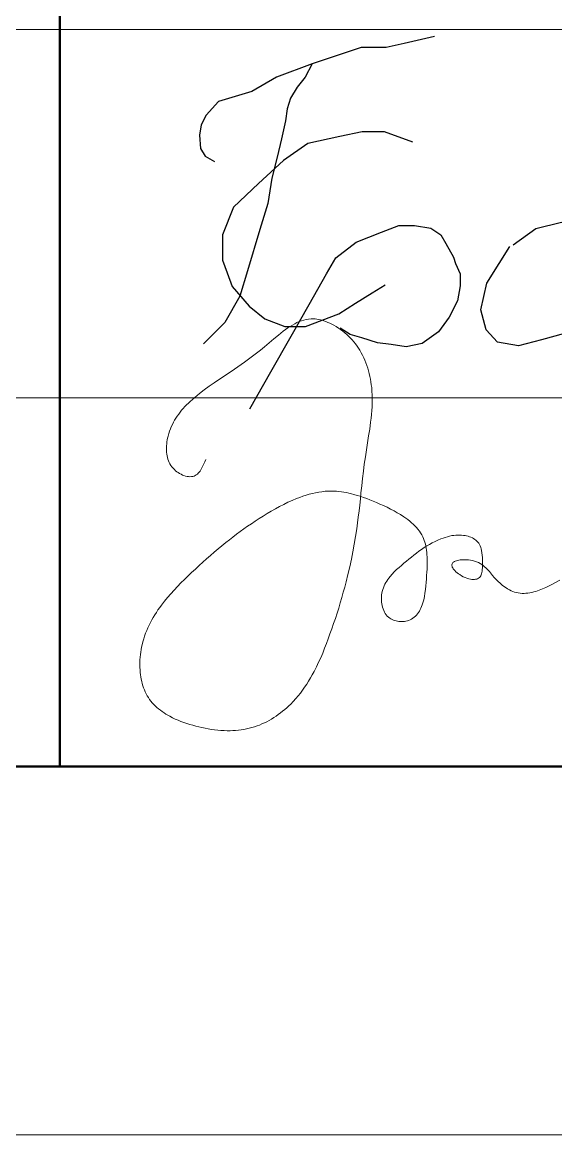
# Model space of a CAD drawing. Header units: millimetres. Extents: x 1949 to 134543, y 1145 to 48705.
# Drawn here: x 128523 to 128813, y 1145 to 1749 of the extents above; entities that cross this region are included whole.
import ezdxf

# ---------------------------------------------------------------- set-up
doc = ezdxf.new("R2010")
doc.units = ezdxf.units.MM
doc.layers.add('5', color=7, linetype='Continuous', lineweight=13)
doc.layers.add('STANDARD', color=18, linetype='Continuous', lineweight=25, true_color=0x000000)

# ---------------------------------------------------------------- blocks, each defined once
blk = doc.blocks.new('подпись Громов')
at = {"color": 0, "lineweight": 30, "ltscale": 1000}
for p, q in [((4.928, 4.827), (4.521, 4.736)), ((3.946, 4.683), (3.615, 4.571)), ((4.283, 4.683), (3.946, 4.683)), ((4.521, 4.736), (4.283, 4.683)), ((3.294, 4.462), (2.816, 4.287)), ((3.294, 4.462), (3.197, 4.287)), ((3.615, 4.571), (3.294, 4.462)), ((12.945, 4.235), (13.098, 4.328)), ((13.098, 4.328), (13.235, 4.361)), ((13.346, 4.346), (13.453, 4.29)), ((2.816, 4.287), (2.488, 4.092)), ((3.197, 4.287), (3.092, 4.153)), ((12.777, 4.134), (12.945, 4.235)), ((13.453, 4.29), (13.521, 4.234)), ((13.521, 4.234), (13.58, 4.117)), ((2.488, 4.092), (2.041, 3.96)), ((3.092, 4.153), (3.005, 4.005)), ((12.588, 3.864), (12.777, 4.134)), ((13.58, 4.117), (13.602, 3.995)), ((2.041, 3.96), (1.877, 3.777)), ((2.957, 3.864), (2.937, 3.7)), ((3.005, 4.005), (2.957, 3.864)), ((13.587, 3.868), (13.55, 3.732)), ((13.602, 3.995), (13.587, 3.868)), ((1.877, 3.777), (1.808, 3.648)), ((12.286, 3.435), (12.588, 3.864)), ((13.55, 3.732), (13.502, 3.584)), ((1.808, 3.648), (1.789, 3.509)), ((2.937, 3.7), (2.881, 3.462)), ((13.502, 3.584), (13.454, 3.45)), ((1.789, 3.509), (1.803, 3.332)), ((2.881, 3.462), (2.823, 3.218)), ((3.662, 3.491), (3.236, 3.398)), ((3.959, 3.556), (3.662, 3.491)), ((4.257, 3.556), (3.959, 3.556)), ((4.637, 3.415), (4.257, 3.556)), ((12.184, 3.034), (12.286, 3.435)), ((13.454, 3.45), (13.408, 3.278)), ((1.803, 3.332), (1.862, 3.232)), ((3.236, 3.398), (2.909, 3.171)), ((13.408, 3.278), (13.317, 2.992)), ((1.862, 3.232), (1.927, 3.195)), ((1.927, 3.195), (1.988, 3.159)), ((2.909, 3.171), (2.578, 2.863)), ((2.823, 3.218), (2.756, 2.936)), ((12.076, 2.714), (12.184, 3.034)), ((13.317, 2.992), (13.197, 2.728)), ((2.578, 2.863), (2.241, 2.548)), ((2.756, 2.936), (2.702, 2.598)), ((12.039, 2.456), (12.076, 2.714)), ((13.197, 2.728), (13.061, 2.49)), ((2.241, 2.548), (2.096, 2.181)), ((2.702, 2.598), (2.595, 2.248)), ((11.995, 2.113), (12.039, 2.456)), ((12.936, 2.39), (12.781, 2.178)), ((13.061, 2.49), (12.936, 2.39)), ((2.595, 2.248), (2.427, 1.7)), ((4.217, 2.213), (4.448, 2.303)), ((4.448, 2.303), (4.661, 2.303)), ((4.661, 2.303), (4.878, 2.268)), ((4.878, 2.268), (5.013, 2.181)), ((5.979, 2.044), (6.281, 2.263)), ((6.281, 2.263), (6.621, 2.347)), ((6.621, 2.347), (6.934, 2.273)), ((6.934, 2.273), (7.106, 2.086)), ((10.079, 2.117), (10.265, 2.286)), ((10.265, 2.286), (10.537, 2.286)), ((10.537, 2.286), (10.865, 2.217)), ((2.096, 2.181), (2.096, 1.84)), ((3.609, 1.873), (3.88, 2.083)), ((3.88, 2.083), (4.217, 2.213)), ((5.013, 2.181), (5.079, 2.062)), ((7.106, 2.086), (7.18, 1.868)), ((7.828, 2.003), (8.023, 2.212)), ((8.023, 2.212), (8.079, 0.723)), ((8.713, 1.858), (8.937, 2.11)), ((8.937, 2.11), (9.002, 0.313)), ((9.88, 1.936), (10.079, 2.117)), ((10.865, 2.217), (10.977, 2.041)), ((11.945, 1.897), (11.995, 2.113)), ((12.781, 2.178), (12.495, 1.926)), ((5.079, 2.062), (5.18, 1.881)), ((5.792, 1.798), (5.934, 2.022)), ((7.647, 1.808), (7.828, 2.003)), ((9.763, 1.531), (9.88, 1.936)), ((10.977, 2.041), (11.047, 1.724)), ((12.813, 2.073), (12.667, 2.053)), ((12.894, 2.073), (12.813, 2.073)), ((13.04, 2.036), (12.894, 2.073)), ((13.112, 1.978), (13.04, 2.036)), ((13.219, 1.893), (13.112, 1.978)), ((2.096, 1.84), (2.156, 1.673)), ((3.485, 1.656), (3.609, 1.873)), ((5.18, 1.881), (5.206, 1.797)), ((5.206, 1.797), (5.27, 1.656)), ((5.625, 1.532), (5.792, 1.798)), ((7.18, 1.868), (7.18, 1.56)), ((7.511, 1.505), (7.647, 1.808)), ((8.638, 1.528), (8.713, 1.858)), ((11.945, 1.627), (11.945, 1.897)), ((12.495, 1.926), (12.261, 1.721)), ((13.288, 1.782), (13.219, 1.893)), ((2.156, 1.673), (2.222, 1.49)), ((2.427, 1.7), (2.326, 1.358)), ((3.254, 1.249), (3.485, 1.656)), ((5.27, 1.656), (5.27, 1.496)), ((11.047, 1.724), (11.047, 1.443)), ((12.261, 1.721), (12.023, 1.448)), ((13.359, 1.667), (13.288, 1.782)), ((13.398, 1.557), (13.359, 1.667)), ((2.222, 1.49), (2.452, 1.225)), ((4.092, 1.403), (4.266, 1.512)), ((5.27, 1.496), (5.236, 1.297)), ((5.545, 1.179), (5.625, 1.532)), ((7.18, 1.56), (7.115, 1.286)), ((7.353, 1.151), (7.511, 1.505)), ((8.443, 1.151), (8.638, 1.528)), ((9.686, 1.267), (9.763, 1.531)), ((13.414, 1.46), (13.398, 1.557)), ((2.326, 1.358), (2.128, 1.01)), ((3.87, 1.264), (4.092, 1.403)), ((11.047, 1.443), (10.966, 1.177)), ((12.023, 1.448), (11.866, 1.268)), ((13.382, 1.32), (13.394, 1.375)), ((13.394, 1.375), (13.414, 1.46)), ((2.452, 1.225), (2.662, 1.055)), ((3.012, 0.825), (3.254, 1.249)), ((3.648, 1.125), (3.87, 1.264)), ((5.236, 1.297), (5.123, 1.079)), ((7.115, 1.286), (6.92, 1.011)), ((9.686, 0.951), (9.686, 1.267)), ((11.866, 1.268), (11.823, 1.121)), ((13.313, 1.126), (13.343, 1.206)), ((13.343, 1.206), (13.382, 1.32)), ((2.662, 1.055), (2.928, 0.953)), ((3.427, 1.04), (3.648, 1.125)), ((5.123, 1.079), (4.982, 0.883)), ((5.615, 0.909), (5.545, 1.179)), ((7.106, 0.853), (7.353, 1.151)), ((8.079, 0.723), (8.443, 1.151)), ((10.966, 1.177), (10.874, 1.005)), ((11.823, 1.121), (11.733, 0.973)), ((13.279, 1.039), (13.313, 1.126)), ((2.128, 1.01), (1.84, 0.722)), ((2.928, 0.953), (3.203, 0.953)), ((3.203, 0.953), (3.427, 1.04)), ((3.802, 0.847), (3.667, 0.932)), ((5.769, 0.746), (5.615, 0.909)), ((6.92, 1.011), (6.663, 0.862)), ((9.851, 0.763), (9.686, 0.951)), ((10.874, 1.005), (10.767, 0.846)), ((11.733, 0.973), (11.733, 0.876)), ((13.025, 0.805), (13.218, 0.952)), ((13.218, 0.952), (13.279, 1.039)), ((2.74, 0.347), (3.012, 0.825)), ((3.956, 0.801), (3.802, 0.847)), ((4.165, 0.738), (3.956, 0.801)), ((4.982, 0.883), (4.761, 0.727)), ((6.047, 0.694), (5.769, 0.746)), ((6.356, 0.778), (6.047, 0.694)), ((6.663, 0.862), (6.356, 0.778)), ((9.922, 0.645), (9.851, 0.763)), ((10.767, 0.846), (10.635, 0.693)), ((11.733, 0.876), (11.781, 0.735)), ((12.783, 0.723), (12.923, 0.77)), ((12.923, 0.77), (13.025, 0.805)), ((4.349, 0.713), (4.165, 0.738)), ((4.55, 0.685), (4.349, 0.713)), ((4.761, 0.727), (4.55, 0.685)), ((10.015, 0.598), (9.922, 0.645)), ((10.142, 0.576), (10.015, 0.598)), ((10.435, 0.618), (10.322, 0.576)), ((10.635, 0.693), (10.435, 0.618)), ((11.781, 0.735), (11.912, 0.673)), ((11.912, 0.673), (12.057, 0.629)), ((12.057, 0.629), (12.171, 0.61)), ((12.171, 0.61), (12.269, 0.61)), ((12.269, 0.61), (12.359, 0.624)), ((12.359, 0.624), (12.545, 0.653)), ((12.545, 0.653), (12.668, 0.689)), ((12.668, 0.689), (12.783, 0.723)), ((10.322, 0.576), (10.142, 0.576)), ((2.459, -0.146), (2.74, 0.347))]:
    blk.add_line(p, q, dxfattribs=at)
blk = doc.blocks.new('*U221')
at = {"lineweight": 0}
blk.add_lwpolyline([(-836, -5), (5, -5), (5, 1184), (-836, 1184)], close=True, dxfattribs=at)
at = {"color": 0, "linetype": 'Continuous', "lineweight": 50}
blk.add_lwpolyline([(-816, 1179), (0, 1179), (0, 0), (-816, 0)], close=True, dxfattribs=at)
at = {"layer": 'STANDARD', "color": 0, "linetype": 'Continuous', "lineweight": 50}
blk.add_line((-145, 0), (-145, 55), dxfattribs=at)
at = {"layer": 'STANDARD', "color": 0, "linetype": 'Continuous', "lineweight": 13}
for p, q in [((-185, 10), (-120, 10)), ((-185, 5), (-120, 5)), ((0, 0), (-185, 0))]:
    blk.add_line(p, q, dxfattribs=at)
at = {"layer": 'STANDARD', "color": 5, "linetype": 'Continuous', "lineweight": 18}
for p, q in [((-141.749, 6.036), (-141.718, 6.048)), ((-141.718, 6.048), (-141.686, 6.057)), ((-141.686, 6.057), (-141.654, 6.065)), ((-141.654, 6.065), (-141.622, 6.07)), ((-141.622, 6.07), (-141.589, 6.073)), ((-141.589, 6.073), (-141.556, 6.073)), ((-141.556, 6.073), (-141.533, 6.072)), ((-141.533, 6.072), (-141.509, 6.069)), ((-141.509, 6.069), (-141.486, 6.065)), ((-141.486, 6.065), (-141.462, 6.06)), ((-141.462, 6.06), (-141.439, 6.054)), ((-141.439, 6.054), (-141.415, 6.047)), ((-141.415, 6.047), (-141.387, 6.037)), ((-142.032, 5.854), (-141.968, 5.905)), ((-141.968, 5.905), (-141.902, 5.952)), ((-141.902, 5.952), (-141.872, 5.971)), ((-141.872, 5.971), (-141.842, 5.99)), ((-141.842, 5.99), (-141.811, 6.007)), ((-141.811, 6.007), (-141.781, 6.022)), ((-141.781, 6.022), (-141.749, 6.036)), ((-141.387, 6.037), (-141.359, 6.026)), ((-141.359, 6.026), (-141.332, 6.013)), ((-141.332, 6.013), (-141.305, 6)), ((-141.305, 6), (-141.278, 5.986)), ((-141.278, 5.986), (-141.247, 5.968)), ((-141.247, 5.968), (-141.217, 5.949)), ((-141.217, 5.949), (-141.188, 5.929)), ((-141.188, 5.929), (-141.159, 5.907)), ((-141.159, 5.907), (-141.132, 5.885)), ((-142.096, 5.801), (-142.22, 5.694)), ((-142.096, 5.801), (-142.032, 5.854)), ((-141.132, 5.885), (-141.105, 5.862)), ((-141.105, 5.862), (-141.079, 5.838)), ((-141.079, 5.838), (-141.054, 5.813)), ((-141.054, 5.813), (-141.03, 5.787)), ((-141.03, 5.787), (-141.008, 5.761)), ((-141.008, 5.761), (-140.986, 5.733)), ((-142.383, 5.565), (-142.329, 5.607)), ((-142.329, 5.607), (-142.275, 5.65)), ((-142.275, 5.65), (-142.22, 5.694)), ((-140.986, 5.733), (-140.965, 5.705)), ((-140.965, 5.705), (-140.945, 5.676)), ((-140.945, 5.676), (-140.926, 5.647)), ((-140.926, 5.647), (-140.907, 5.614)), ((-140.907, 5.614), (-140.89, 5.58)), ((-142.581, 5.423), (-142.536, 5.454)), ((-142.536, 5.454), (-142.491, 5.486)), ((-142.491, 5.486), (-142.437, 5.525)), ((-142.437, 5.525), (-142.383, 5.565)), ((-140.89, 5.58), (-140.873, 5.546)), ((-140.873, 5.546), (-140.858, 5.511)), ((-140.858, 5.511), (-140.844, 5.476)), ((-140.844, 5.476), (-140.831, 5.44)), ((-140.831, 5.44), (-140.819, 5.404)), ((-142.627, 5.391), (-142.902, 5.206)), ((-142.627, 5.391), (-142.581, 5.423)), ((-140.819, 5.404), (-140.808, 5.367)), ((-140.808, 5.367), (-140.798, 5.33)), ((-140.798, 5.33), (-140.79, 5.293)), ((-140.79, 5.293), (-140.783, 5.255)), ((-143.038, 5.111), (-142.971, 5.159)), ((-142.971, 5.159), (-142.902, 5.206)), ((-140.783, 5.255), (-140.776, 5.218)), ((-140.776, 5.218), (-140.771, 5.18)), ((-140.771, 5.18), (-140.766, 5.142)), ((-140.766, 5.142), (-140.762, 5.09)), ((-143.229, 4.954), (-143.168, 5.008)), ((-143.168, 5.008), (-143.104, 5.061)), ((-143.104, 5.061), (-143.038, 5.111)), ((-140.762, 5.09), (-140.759, 5.037)), ((-140.759, 5.037), (-140.758, 4.985)), ((-140.758, 4.985), (-140.759, 4.933)), ((-143.365, 4.807), (-143.345, 4.833)), ((-143.345, 4.833), (-143.323, 4.858)), ((-143.323, 4.858), (-143.301, 4.883)), ((-143.301, 4.883), (-143.278, 4.907)), ((-143.278, 4.907), (-143.254, 4.93)), ((-143.254, 4.93), (-143.229, 4.954)), ((-140.761, 4.881), (-140.764, 4.828)), ((-140.759, 4.933), (-140.761, 4.881)), ((-143.456, 4.67), (-143.44, 4.698)), ((-143.44, 4.698), (-143.423, 4.726)), ((-143.423, 4.726), (-143.405, 4.754)), ((-143.405, 4.754), (-143.385, 4.781)), ((-143.385, 4.781), (-143.365, 4.807)), ((-140.773, 4.724), (-140.78, 4.672)), ((-140.768, 4.776), (-140.773, 4.724)), ((-140.764, 4.828), (-140.768, 4.776)), ((-143.52, 4.516), (-143.51, 4.548)), ((-143.51, 4.548), (-143.498, 4.58)), ((-143.498, 4.58), (-143.485, 4.61)), ((-143.485, 4.61), (-143.471, 4.64)), ((-143.471, 4.64), (-143.456, 4.67)), ((-140.792, 4.578), (-140.807, 4.484)), ((-140.78, 4.672), (-140.792, 4.578)), ((-143.548, 4.375), (-143.545, 4.403)), ((-143.545, 4.403), (-143.541, 4.43)), ((-143.541, 4.43), (-143.535, 4.456)), ((-143.535, 4.456), (-143.529, 4.483)), ((-143.529, 4.483), (-143.52, 4.516)), ((-140.822, 4.39), (-140.837, 4.296)), ((-140.807, 4.484), (-140.822, 4.39)), ((-143.552, 4.321), (-143.551, 4.348)), ((-143.551, 4.293), (-143.552, 4.321)), ((-143.551, 4.348), (-143.548, 4.375)), ((-143.55, 4.266), (-143.551, 4.293)), ((-143.547, 4.239), (-143.55, 4.266)), ((-143.543, 4.216), (-143.547, 4.239)), ((-140.837, 4.296), (-140.852, 4.202)), ((-143.537, 4.192), (-143.543, 4.216)), ((-143.531, 4.169), (-143.537, 4.192)), ((-143.523, 4.147), (-143.531, 4.169)), ((-143.514, 4.125), (-143.523, 4.147)), ((-143.503, 4.104), (-143.514, 4.125)), ((-143.491, 4.083), (-143.503, 4.104)), ((-143.477, 4.064), (-143.491, 4.083)), ((-143.042, 4.105), (-143.056, 4.077)), ((-143.03, 4.134), (-143.042, 4.105)), ((-143.017, 4.163), (-143.03, 4.134)), ((-140.866, 4.103), (-140.878, 4.005)), ((-140.852, 4.202), (-140.866, 4.103)), ((-143.461, 4.045), (-143.477, 4.064)), ((-143.444, 4.027), (-143.461, 4.045)), ((-143.428, 4.012), (-143.444, 4.027)), ((-143.41, 3.999), (-143.428, 4.012)), ((-143.392, 3.986), (-143.41, 3.999)), ((-143.373, 3.974), (-143.392, 3.986)), ((-143.353, 3.964), (-143.373, 3.974)), ((-143.333, 3.954), (-143.353, 3.964)), ((-143.313, 3.947), (-143.333, 3.954)), ((-143.292, 3.94), (-143.313, 3.947)), ((-143.272, 3.936), (-143.292, 3.94)), ((-143.252, 3.933), (-143.272, 3.936)), ((-143.232, 3.931), (-143.252, 3.933)), ((-143.213, 3.932), (-143.232, 3.931)), ((-143.195, 3.935), (-143.213, 3.932)), ((-143.177, 3.94), (-143.195, 3.935)), ((-143.161, 3.947), (-143.177, 3.94)), ((-143.146, 3.956), (-143.161, 3.947)), ((-143.132, 3.966), (-143.146, 3.956)), ((-143.119, 3.979), (-143.132, 3.966)), ((-143.107, 3.993), (-143.119, 3.979)), ((-143.095, 4.008), (-143.107, 3.993)), ((-143.084, 4.025), (-143.095, 4.008)), ((-143.069, 4.05), (-143.084, 4.025)), ((-143.056, 4.077), (-143.069, 4.05)), ((-140.878, 4.005), (-140.89, 3.907)), ((-140.901, 3.809), (-140.911, 3.711)), ((-140.89, 3.907), (-140.901, 3.809)), ((-141.844, 3.61), (-141.786, 3.635)), ((-141.786, 3.635), (-141.743, 3.651)), ((-141.743, 3.651), (-141.7, 3.666)), ((-141.7, 3.666), (-141.657, 3.68)), ((-141.657, 3.68), (-141.614, 3.693)), ((-141.614, 3.693), (-141.571, 3.704)), ((-141.571, 3.704), (-141.527, 3.714)), ((-141.527, 3.714), (-141.484, 3.722)), ((-141.484, 3.722), (-141.441, 3.728)), ((-141.441, 3.728), (-141.397, 3.733)), ((-141.397, 3.733), (-141.354, 3.735)), ((-141.354, 3.735), (-141.31, 3.736)), ((-141.31, 3.736), (-141.277, 3.735)), ((-141.277, 3.735), (-141.243, 3.733)), ((-141.243, 3.733), (-141.21, 3.73)), ((-141.21, 3.73), (-141.176, 3.726)), ((-141.176, 3.726), (-141.143, 3.721)), ((-141.143, 3.721), (-141.109, 3.715)), ((-141.109, 3.715), (-141.075, 3.708)), ((-141.075, 3.708), (-141.042, 3.7)), ((-141.042, 3.7), (-141.008, 3.691)), ((-141.008, 3.691), (-140.965, 3.678)), ((-140.965, 3.678), (-140.922, 3.665)), ((-140.92, 3.629), (-140.929, 3.547)), ((-140.922, 3.665), (-140.878, 3.65)), ((-140.911, 3.711), (-140.92, 3.629)), ((-140.878, 3.65), (-140.834, 3.634)), ((-140.834, 3.634), (-140.791, 3.617)), ((-142.129, 3.463), (-142.073, 3.495)), ((-142.073, 3.495), (-142.017, 3.526)), ((-142.017, 3.526), (-141.96, 3.555)), ((-141.96, 3.555), (-141.902, 3.584)), ((-141.902, 3.584), (-141.844, 3.61)), ((-140.929, 3.547), (-140.938, 3.466)), ((-140.791, 3.617), (-140.747, 3.599)), ((-140.747, 3.599), (-140.702, 3.581)), ((-140.702, 3.581), (-140.654, 3.56)), ((-140.654, 3.56), (-140.606, 3.538)), ((-140.606, 3.538), (-140.558, 3.516)), ((-140.558, 3.516), (-140.51, 3.492)), ((-140.51, 3.492), (-140.463, 3.468)), ((-142.397, 3.293), (-142.345, 3.328)), ((-142.345, 3.328), (-142.292, 3.363)), ((-142.292, 3.363), (-142.239, 3.397)), ((-142.239, 3.397), (-142.184, 3.43)), ((-142.184, 3.43), (-142.129, 3.463)), ((-140.948, 3.384), (-140.958, 3.303)), ((-140.938, 3.466), (-140.948, 3.384)), ((-140.463, 3.468), (-140.418, 3.442)), ((-140.418, 3.442), (-140.373, 3.416)), ((-140.373, 3.416), (-140.33, 3.388)), ((-140.33, 3.388), (-140.302, 3.369)), ((-140.302, 3.369), (-140.276, 3.349)), ((-140.276, 3.349), (-140.25, 3.328)), ((-140.25, 3.328), (-140.225, 3.307)), ((-142.6, 3.149), (-142.55, 3.186)), ((-142.55, 3.186), (-142.5, 3.222)), ((-142.5, 3.222), (-142.449, 3.258)), ((-142.449, 3.258), (-142.397, 3.293)), ((-140.969, 3.222), (-140.985, 3.119)), ((-140.958, 3.303), (-140.969, 3.222)), ((-140.225, 3.307), (-140.202, 3.286)), ((-140.202, 3.286), (-140.179, 3.264)), ((-140.179, 3.264), (-140.158, 3.241)), ((-140.158, 3.241), (-140.138, 3.217)), ((-140.138, 3.217), (-140.119, 3.193)), ((-140.119, 3.193), (-140.102, 3.168)), ((-142.798, 2.994), (-142.745, 3.037)), ((-142.745, 3.037), (-142.697, 3.075)), ((-142.697, 3.075), (-142.649, 3.112)), ((-142.649, 3.112), (-142.6, 3.149)), ((-140.985, 3.119), (-141.002, 3.016)), ((-140.102, 3.168), (-140.087, 3.142)), ((-140.087, 3.142), (-140.073, 3.116)), ((-140.073, 3.116), (-140.062, 3.091)), ((-140.062, 3.091), (-140.052, 3.066)), ((-140.052, 3.066), (-140.044, 3.041)), ((-140.044, 3.041), (-140.037, 3.014)), ((-139.98, 3.012), (-139.943, 3.033)), ((-139.943, 3.033), (-139.906, 3.052)), ((-139.906, 3.052), (-139.867, 3.07)), ((-139.867, 3.07), (-139.828, 3.086)), ((-139.828, 3.086), (-139.798, 3.097)), ((-139.798, 3.097), (-139.769, 3.108)), ((-139.769, 3.108), (-139.739, 3.117)), ((-139.739, 3.117), (-139.708, 3.124)), ((-139.708, 3.124), (-139.677, 3.131)), ((-139.677, 3.131), (-139.651, 3.135)), ((-139.651, 3.135), (-139.625, 3.137)), ((-139.625, 3.137), (-139.599, 3.139)), ((-139.599, 3.139), (-139.572, 3.139)), ((-139.572, 3.139), (-139.545, 3.138)), ((-139.545, 3.138), (-139.518, 3.135)), ((-139.518, 3.135), (-139.498, 3.132)), ((-139.498, 3.132), (-139.478, 3.127)), ((-139.478, 3.127), (-139.457, 3.122)), ((-139.457, 3.122), (-139.438, 3.116)), ((-139.438, 3.116), (-139.419, 3.109)), ((-139.419, 3.109), (-139.4, 3.101)), ((-139.4, 3.101), (-139.383, 3.091)), ((-139.383, 3.091), (-139.366, 3.081)), ((-139.366, 3.081), (-139.351, 3.07)), ((-139.351, 3.07), (-139.337, 3.057)), ((-139.337, 3.057), (-139.324, 3.043)), ((-139.324, 3.043), (-139.312, 3.027)), ((-139.312, 3.027), (-139.302, 3.009)), ((-142.955, 2.862), (-142.903, 2.907)), ((-142.903, 2.907), (-142.851, 2.951)), ((-142.851, 2.951), (-142.798, 2.994)), ((-141.021, 2.913), (-141.042, 2.81)), ((-141.002, 3.016), (-141.021, 2.913)), ((-140.193, 2.868), (-140.158, 2.894)), ((-140.158, 2.894), (-140.124, 2.92)), ((-140.124, 2.92), (-140.088, 2.944)), ((-140.088, 2.944), (-140.053, 2.968)), ((-140.053, 2.968), (-140.017, 2.991)), ((-140.037, 3.014), (-140.031, 2.988)), ((-140.031, 2.988), (-140.025, 2.96)), ((-140.025, 2.96), (-140.021, 2.932)), ((-140.021, 2.932), (-140.018, 2.904)), ((-140.018, 2.904), (-140.016, 2.875)), ((-140.017, 2.991), (-139.98, 3.012)), ((-140.016, 2.875), (-140.014, 2.837)), ((-139.302, 3.009), (-139.293, 2.991)), ((-139.293, 2.991), (-139.286, 2.972)), ((-139.286, 2.972), (-139.28, 2.952)), ((-139.28, 2.952), (-139.275, 2.931)), ((-139.275, 2.931), (-139.27, 2.9)), ((-139.27, 2.9), (-139.266, 2.868)), ((-143.159, 2.678), (-143.108, 2.725)), ((-143.108, 2.725), (-143.057, 2.771)), ((-143.057, 2.771), (-143.006, 2.817)), ((-143.006, 2.817), (-142.955, 2.862)), ((-141.042, 2.81), (-141.064, 2.708)), ((-140.395, 2.699), (-140.362, 2.728)), ((-140.362, 2.728), (-140.329, 2.757)), ((-140.329, 2.757), (-140.295, 2.785)), ((-140.295, 2.785), (-140.261, 2.813)), ((-140.261, 2.813), (-140.227, 2.841)), ((-140.227, 2.841), (-140.193, 2.868)), ((-140.014, 2.718), (-140.015, 2.677)), ((-140.014, 2.837), (-140.013, 2.798)), ((-140.013, 2.759), (-140.014, 2.718)), ((-140.013, 2.798), (-140.013, 2.759)), ((-139.678, 2.737), (-139.676, 2.747)), ((-139.678, 2.727), (-139.678, 2.737)), ((-139.676, 2.717), (-139.678, 2.727)), ((-139.676, 2.747), (-139.671, 2.757)), ((-139.671, 2.757), (-139.664, 2.765)), ((-139.664, 2.765), (-139.655, 2.773)), ((-139.655, 2.773), (-139.644, 2.779)), ((-139.644, 2.779), (-139.631, 2.785)), ((-139.631, 2.785), (-139.617, 2.79)), ((-139.617, 2.79), (-139.601, 2.795)), ((-139.601, 2.795), (-139.584, 2.798)), ((-139.584, 2.798), (-139.566, 2.801)), ((-139.566, 2.801), (-139.539, 2.803)), ((-139.539, 2.803), (-139.511, 2.804)), ((-139.511, 2.804), (-139.482, 2.804)), ((-139.482, 2.804), (-139.452, 2.801)), ((-139.452, 2.801), (-139.424, 2.798)), ((-139.424, 2.798), (-139.396, 2.792)), ((-139.396, 2.792), (-139.369, 2.786)), ((-139.369, 2.786), (-139.342, 2.777)), ((-139.342, 2.777), (-139.316, 2.766)), ((-139.316, 2.766), (-139.293, 2.754)), ((-139.293, 2.754), (-139.272, 2.74)), ((-139.272, 2.74), (-139.251, 2.726)), ((-139.266, 2.868), (-139.264, 2.835)), ((-139.264, 2.835), (-139.263, 2.801)), ((-139.263, 2.801), (-139.262, 2.766)), ((-139.262, 2.742), (-139.263, 2.718)), ((-139.263, 2.718), (-139.263, 2.694)), ((-139.262, 2.766), (-139.262, 2.742)), ((-139.251, 2.726), (-139.233, 2.71)), ((-143.306, 2.538), (-143.258, 2.584)), ((-143.258, 2.584), (-143.209, 2.631)), ((-143.209, 2.631), (-143.159, 2.678)), ((-141.088, 2.606), (-141.113, 2.504)), ((-141.064, 2.708), (-141.088, 2.606)), ((-140.533, 2.556), (-140.517, 2.576)), ((-140.517, 2.576), (-140.489, 2.608)), ((-140.489, 2.608), (-140.459, 2.64)), ((-140.459, 2.64), (-140.428, 2.67)), ((-140.428, 2.67), (-140.395, 2.699)), ((-140.02, 2.592), (-140.023, 2.544)), ((-140.017, 2.635), (-140.02, 2.592)), ((-140.015, 2.677), (-140.017, 2.635)), ((-139.672, 2.705), (-139.676, 2.717)), ((-139.666, 2.694), (-139.672, 2.705)), ((-139.658, 2.682), (-139.666, 2.694)), ((-139.649, 2.67), (-139.658, 2.682)), ((-139.636, 2.656), (-139.649, 2.67)), ((-139.622, 2.642), (-139.636, 2.656)), ((-139.606, 2.628), (-139.622, 2.642)), ((-139.589, 2.614), (-139.606, 2.628)), ((-139.572, 2.602), (-139.589, 2.614)), ((-139.548, 2.586), (-139.572, 2.602)), ((-139.523, 2.573), (-139.548, 2.586)), ((-139.498, 2.562), (-139.523, 2.573)), ((-139.296, 2.573), (-139.305, 2.563)), ((-139.287, 2.586), (-139.296, 2.573)), ((-139.281, 2.6), (-139.287, 2.586)), ((-139.275, 2.615), (-139.281, 2.6)), ((-139.271, 2.631), (-139.275, 2.615)), ((-139.268, 2.649), (-139.271, 2.631)), ((-139.265, 2.671), (-139.268, 2.649)), ((-139.263, 2.694), (-139.265, 2.671)), ((-139.233, 2.71), (-139.215, 2.693)), ((-139.215, 2.693), (-139.191, 2.668)), ((-139.191, 2.668), (-139.169, 2.643)), ((-139.125, 2.589), (-139.169, 2.643)), ((-139.125, 2.589), (-139.102, 2.563)), ((-143.447, 2.393), (-143.401, 2.442)), ((-143.401, 2.442), (-143.354, 2.49)), ((-143.354, 2.49), (-143.306, 2.538)), ((-141.132, 2.433), (-141.151, 2.362)), ((-141.113, 2.504), (-141.132, 2.433)), ((-140.616, 2.4), (-140.607, 2.424)), ((-140.607, 2.424), (-140.598, 2.448)), ((-140.598, 2.448), (-140.587, 2.471)), ((-140.587, 2.471), (-140.575, 2.493)), ((-140.575, 2.493), (-140.562, 2.514)), ((-140.562, 2.514), (-140.548, 2.535)), ((-140.548, 2.535), (-140.533, 2.556)), ((-140.031, 2.448), (-140.036, 2.4)), ((-140.026, 2.496), (-140.031, 2.448)), ((-140.023, 2.544), (-140.026, 2.496)), ((-139.473, 2.552), (-139.498, 2.562)), ((-139.448, 2.545), (-139.473, 2.552)), ((-139.423, 2.539), (-139.448, 2.545)), ((-139.405, 2.537), (-139.423, 2.539)), ((-139.388, 2.536), (-139.405, 2.537)), ((-139.372, 2.537), (-139.388, 2.536)), ((-139.356, 2.539), (-139.372, 2.537)), ((-139.341, 2.542), (-139.356, 2.539)), ((-139.328, 2.547), (-139.341, 2.542)), ((-139.316, 2.554), (-139.328, 2.547)), ((-139.305, 2.563), (-139.316, 2.554)), ((-139.102, 2.563), (-139.077, 2.535)), ((-139.077, 2.535), (-139.051, 2.509)), ((-139.051, 2.509), (-139.023, 2.484)), ((-139.023, 2.484), (-138.995, 2.46)), ((-138.995, 2.46), (-138.965, 2.437)), ((-138.965, 2.437), (-138.943, 2.422)), ((-138.943, 2.422), (-138.921, 2.408)), ((-138.446, 2.408), (-138.402, 2.428)), ((-138.402, 2.428), (-138.357, 2.449)), ((-138.357, 2.449), (-138.313, 2.472)), ((-138.313, 2.472), (-138.27, 2.495)), ((-138.27, 2.495), (-138.215, 2.526)), ((-143.579, 2.24), (-143.536, 2.292)), ((-143.536, 2.292), (-143.492, 2.343)), ((-143.492, 2.343), (-143.447, 2.393)), ((-141.172, 2.291), (-141.192, 2.22)), ((-141.151, 2.362), (-141.172, 2.291)), ((-140.634, 2.278), (-140.633, 2.302)), ((-140.634, 2.254), (-140.634, 2.278)), ((-140.633, 2.302), (-140.631, 2.326)), ((-140.631, 2.326), (-140.628, 2.349)), ((-140.628, 2.349), (-140.622, 2.375)), ((-140.622, 2.375), (-140.616, 2.4)), ((-140.051, 2.306), (-140.06, 2.261)), ((-140.043, 2.352), (-140.051, 2.306)), ((-140.036, 2.4), (-140.043, 2.352)), ((-138.921, 2.408), (-138.898, 2.396)), ((-138.898, 2.396), (-138.875, 2.384)), ((-138.875, 2.384), (-138.852, 2.374)), ((-138.852, 2.374), (-138.828, 2.366)), ((-138.828, 2.366), (-138.804, 2.359)), ((-138.804, 2.359), (-138.778, 2.354)), ((-138.778, 2.354), (-138.752, 2.35)), ((-138.752, 2.35), (-138.725, 2.348)), ((-138.725, 2.348), (-138.699, 2.348)), ((-138.699, 2.348), (-138.672, 2.349)), ((-138.672, 2.349), (-138.645, 2.352)), ((-138.645, 2.352), (-138.618, 2.356)), ((-138.618, 2.356), (-138.591, 2.361)), ((-138.591, 2.361), (-138.564, 2.368)), ((-138.564, 2.368), (-138.537, 2.375)), ((-138.537, 2.375), (-138.491, 2.391)), ((-138.491, 2.391), (-138.446, 2.408)), ((-143.688, 2.089), (-143.666, 2.122)), ((-143.666, 2.122), (-143.643, 2.155)), ((-143.643, 2.155), (-143.619, 2.188)), ((-143.619, 2.188), (-143.579, 2.24)), ((-141.214, 2.149), (-141.236, 2.079)), ((-141.192, 2.22), (-141.214, 2.149)), ((-140.632, 2.23), (-140.634, 2.254)), ((-140.629, 2.206), (-140.632, 2.23)), ((-140.625, 2.182), (-140.629, 2.206)), ((-140.619, 2.159), (-140.625, 2.182)), ((-140.612, 2.137), (-140.619, 2.159)), ((-140.603, 2.115), (-140.612, 2.137)), ((-140.593, 2.094), (-140.603, 2.115)), ((-140.108, 2.128), (-140.119, 2.107)), ((-140.098, 2.149), (-140.108, 2.128)), ((-140.088, 2.171), (-140.098, 2.149)), ((-140.08, 2.194), (-140.088, 2.171)), ((-140.072, 2.218), (-140.08, 2.194)), ((-140.06, 2.261), (-140.072, 2.218)), ((-143.769, 1.952), (-143.75, 1.987)), ((-143.75, 1.987), (-143.73, 2.022)), ((-143.73, 2.022), (-143.71, 2.056)), ((-143.71, 2.056), (-143.688, 2.089)), ((-141.259, 2.008), (-141.283, 1.937)), ((-141.236, 2.079), (-141.259, 2.008)), ((-140.582, 2.075), (-140.593, 2.094)), ((-140.569, 2.056), (-140.582, 2.075)), ((-140.555, 2.039), (-140.569, 2.056)), ((-140.539, 2.024), (-140.555, 2.039)), ((-140.521, 2.01), (-140.539, 2.024)), ((-140.505, 2), (-140.521, 2.01)), ((-140.489, 1.991), (-140.505, 2)), ((-140.471, 1.984), (-140.489, 1.991)), ((-140.453, 1.978), (-140.471, 1.984)), ((-140.435, 1.973), (-140.453, 1.978)), ((-140.416, 1.969), (-140.435, 1.973)), ((-140.396, 1.967), (-140.416, 1.969)), ((-140.377, 1.966), (-140.396, 1.967)), ((-140.357, 1.965), (-140.377, 1.966)), ((-140.338, 1.966), (-140.357, 1.965)), ((-140.319, 1.968), (-140.338, 1.966)), ((-140.301, 1.971), (-140.319, 1.968)), ((-140.282, 1.976), (-140.301, 1.971)), ((-140.265, 1.981), (-140.282, 1.976)), ((-140.244, 1.989), (-140.265, 1.981)), ((-140.224, 1.999), (-140.244, 1.989)), ((-140.206, 2.01), (-140.224, 1.999)), ((-140.189, 2.023), (-140.206, 2.01)), ((-140.172, 2.038), (-140.189, 2.023)), ((-140.157, 2.053), (-140.172, 2.038)), ((-140.143, 2.07), (-140.157, 2.053)), ((-140.131, 2.088), (-140.143, 2.07)), ((-140.119, 2.107), (-140.131, 2.088)), ((-143.834, 1.806), (-143.819, 1.843)), ((-143.819, 1.843), (-143.803, 1.88)), ((-143.803, 1.88), (-143.787, 1.916)), ((-143.787, 1.916), (-143.769, 1.952)), ((-141.307, 1.867), (-141.332, 1.797)), ((-141.283, 1.937), (-141.307, 1.867)), ((-143.881, 1.651), (-143.871, 1.691)), ((-143.871, 1.691), (-143.86, 1.73)), ((-143.86, 1.73), (-143.848, 1.768)), ((-143.848, 1.768), (-143.834, 1.806)), ((-141.38, 1.667), (-141.405, 1.602)), ((-141.356, 1.732), (-141.38, 1.667)), ((-141.332, 1.797), (-141.356, 1.732)), ((-143.908, 1.481), (-143.905, 1.516)), ((-143.905, 1.516), (-143.9, 1.55)), ((-143.9, 1.55), (-143.895, 1.584)), ((-143.895, 1.584), (-143.889, 1.618)), ((-143.889, 1.618), (-143.881, 1.651)), ((-141.431, 1.538), (-141.458, 1.474)), ((-141.405, 1.602), (-141.431, 1.538)), ((-143.913, 1.378), (-143.912, 1.412)), ((-143.912, 1.343), (-143.913, 1.378)), ((-143.912, 1.412), (-143.911, 1.447)), ((-143.911, 1.447), (-143.908, 1.481)), ((-141.487, 1.412), (-141.517, 1.349)), ((-141.458, 1.474), (-141.487, 1.412)), ((-143.91, 1.309), (-143.912, 1.343)), ((-143.907, 1.275), (-143.91, 1.309)), ((-143.904, 1.244), (-143.907, 1.275)), ((-143.899, 1.213), (-143.904, 1.244)), ((-143.894, 1.183), (-143.899, 1.213)), ((-141.572, 1.244), (-141.596, 1.201)), ((-141.548, 1.288), (-141.572, 1.244)), ((-141.517, 1.349), (-141.548, 1.288)), ((-143.887, 1.153), (-143.894, 1.183)), ((-143.879, 1.123), (-143.887, 1.153)), ((-143.871, 1.094), (-143.879, 1.123)), ((-143.861, 1.066), (-143.871, 1.094)), ((-143.85, 1.038), (-143.861, 1.066)), ((-141.676, 1.075), (-141.704, 1.035)), ((-141.648, 1.117), (-141.676, 1.075)), ((-141.622, 1.158), (-141.648, 1.117)), ((-141.596, 1.201), (-141.622, 1.158)), ((-143.838, 1.011), (-143.85, 1.038)), ((-143.825, 0.984), (-143.838, 1.011)), ((-143.811, 0.959), (-143.825, 0.984)), ((-143.796, 0.934), (-143.811, 0.959)), ((-143.779, 0.909), (-143.796, 0.934)), ((-143.762, 0.886), (-143.779, 0.909)), ((-141.797, 0.919), (-141.83, 0.882)), ((-141.765, 0.957), (-141.797, 0.919)), ((-141.734, 0.995), (-141.765, 0.957)), ((-141.704, 1.035), (-141.734, 0.995)), ((-143.743, 0.863), (-143.762, 0.886)), ((-143.723, 0.841), (-143.743, 0.863)), ((-143.702, 0.82), (-143.723, 0.841)), ((-143.68, 0.8), (-143.702, 0.82)), ((-143.657, 0.78), (-143.68, 0.8)), ((-143.634, 0.762), (-143.657, 0.78)), ((-143.609, 0.744), (-143.634, 0.762)), ((-141.946, 0.772), (-141.975, 0.748)), ((-141.919, 0.796), (-141.946, 0.772)), ((-141.891, 0.821), (-141.919, 0.796)), ((-141.865, 0.846), (-141.891, 0.821)), ((-141.83, 0.882), (-141.865, 0.846)), ((-143.584, 0.726), (-143.609, 0.744)), ((-143.558, 0.71), (-143.584, 0.726)), ((-143.532, 0.694), (-143.558, 0.71)), ((-143.504, 0.679), (-143.532, 0.694)), ((-143.468, 0.66), (-143.504, 0.679)), ((-143.431, 0.642), (-143.468, 0.66)), ((-143.393, 0.626), (-143.431, 0.642)), ((-143.354, 0.61), (-143.393, 0.626)), ((-143.315, 0.595), (-143.354, 0.61)), ((-142.189, 0.606), (-142.222, 0.59)), ((-142.157, 0.624), (-142.189, 0.606)), ((-142.125, 0.642), (-142.157, 0.624)), ((-142.094, 0.662), (-142.125, 0.642)), ((-142.063, 0.682), (-142.094, 0.662)), ((-142.033, 0.703), (-142.063, 0.682)), ((-142.004, 0.725), (-142.033, 0.703)), ((-141.975, 0.748), (-142.004, 0.725)), ((-143.275, 0.582), (-143.315, 0.595)), ((-143.235, 0.569), (-143.275, 0.582)), ((-143.195, 0.557), (-143.235, 0.569)), ((-143.154, 0.546), (-143.195, 0.557)), ((-143.113, 0.536), (-143.154, 0.546)), ((-143.07, 0.526), (-143.113, 0.536)), ((-143.027, 0.517), (-143.07, 0.526)), ((-142.983, 0.509), (-143.027, 0.517)), ((-142.94, 0.502), (-142.983, 0.509)), ((-142.897, 0.496), (-142.94, 0.502)), ((-142.854, 0.491), (-142.897, 0.496)), ((-142.811, 0.487), (-142.854, 0.491)), ((-142.769, 0.485), (-142.811, 0.487)), ((-142.726, 0.484), (-142.769, 0.485)), ((-142.688, 0.484), (-142.726, 0.484)), ((-142.65, 0.485), (-142.688, 0.484)), ((-142.613, 0.487), (-142.65, 0.485)), ((-142.575, 0.49), (-142.613, 0.487)), ((-142.538, 0.495), (-142.575, 0.49)), ((-142.501, 0.5), (-142.538, 0.495)), ((-142.464, 0.507), (-142.501, 0.5)), ((-142.428, 0.516), (-142.464, 0.507)), ((-142.392, 0.525), (-142.428, 0.516)), ((-142.356, 0.536), (-142.392, 0.525)), ((-142.322, 0.548), (-142.356, 0.536)), ((-142.288, 0.561), (-142.322, 0.548)), ((-142.255, 0.575), (-142.288, 0.561)), ((-142.222, 0.59), (-142.255, 0.575))]:
    blk.add_line(p, q, dxfattribs=at)
at = {"layer": '5', "color": 5, "lineweight": 30, "xscale": 1.015998984, "yscale": 1.015998984, "zscale": 1.015998984}
blk.add_blockref('подпись Громов', (-144.919, 5), dxfattribs=at)

msp = doc.modelspace()

# ---------------------------------------------------------------- block references
at = {"xscale": 40, "yscale": 40, "zscale": 40}
msp.add_blockref('*U221', (134343.48, 1345.08), dxfattribs=at)

doc.saveas('drawing.dxf')
